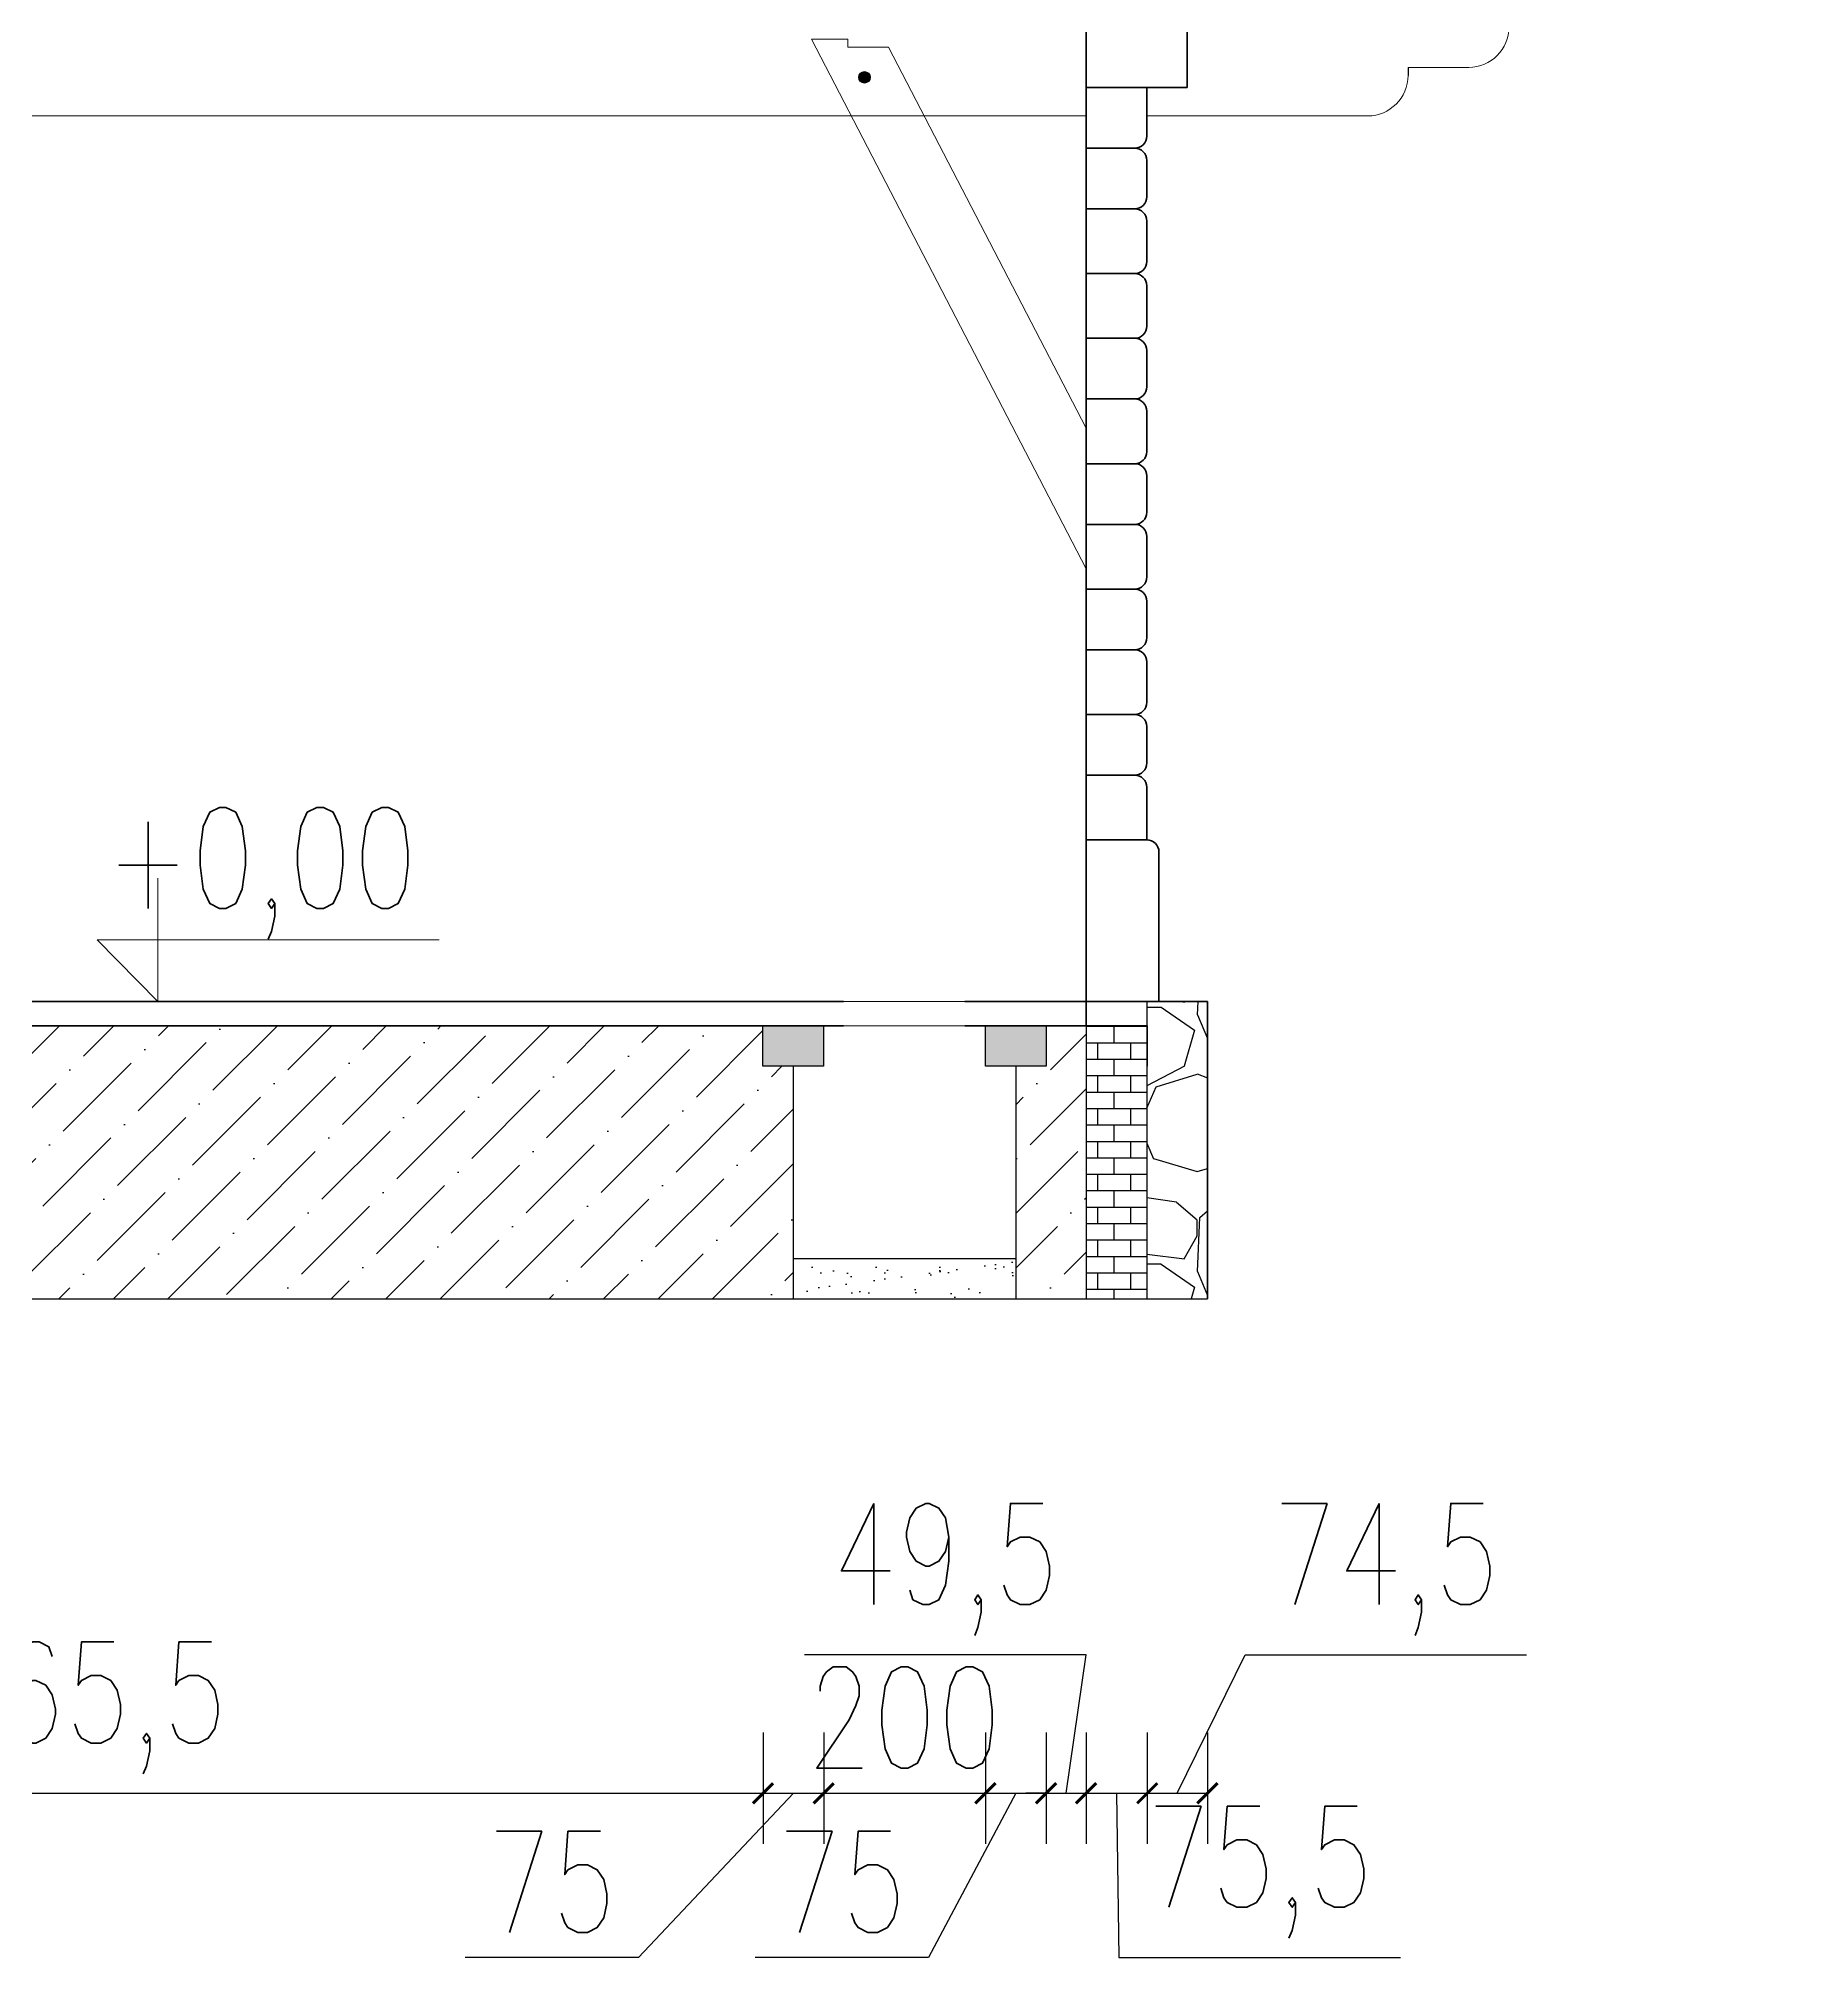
# Model space of a CAD drawing. Header units: millimetres. Extents: x -324080 to 120693, y -32448 to 53734.
# Drawn here: x -210707 to -208521, y -17590 to -15218 of the extents above; entities that cross this region are included whole.
import ezdxf

# ---------------------------------------------------------------- set-up
doc = ezdxf.new("R2010")
doc.units = ezdxf.units.MM
doc.layers.add('przekrój', color=6, linetype='Continuous', lineweight=50)
doc.layers.add('wymiary', color=253, linetype='Continuous', lineweight=5)
doc.styles.add('Opisowy', font='simplex.shx', dxfattribs={"width": 0.75, "height": 2.5})
doc.dimstyles.new('Opisowy', dxfattribs={"dimscale": 0, "dimtxt": 2.5, "dimasz": 0.5, "dimexe": 1.25, "dimexo": 0.625, "dimtad": 1, "dimdec": 1, "dimtxsty": 'Opisowy', "dimblk": 'ARCHTICK', "dimcen": 1, "dimadec": 0, "dimazin": 0, "dimtfac": 1, "dimtdec": 1, "dimtmove": 0, "dimatfit": 3, "dimfxl": 1.5, "dimfxlon": 1, "dimarcsym": 0})

# ---------------------------------------------------------------- blocks, each defined once
blk = doc.blocks.new('_ArchTick')
at = {"color": 0, "linetype": 'ByBlock', "const_width": 0.15}
blk.add_lwpolyline([(-0.5, -0.5), (0.5, 0.5)], dxfattribs=at)
blk = doc.blocks.new('*D1513')
at = {"layer": 'Defpoints', "color": 0, "transparency": 16777216}
for p in [(-209262, -16408.3), (-207905.4, -16408.3), (-209262, -16775.8)]:
    blk.add_point(p, dxfattribs=at)
at = {"layer": 'wymiary', "color": 0, "lineweight": -2, "transparency": 16777216}
for p, q in [((-207980.4, -16408.3), (-207842.9, -16408.3)), ((-207905.4, -16775.8), (-207905.4, -16408.3)), ((-207980.4, -16775.8), (-207842.9, -16775.8))]:
    blk.add_line(p, q, dxfattribs=at)
at = {"layer": 'wymiary', "color": 0, "lineweight": -2, "transparency": 16777216, "xscale": 25, "yscale": 25, "zscale": 25}
for p, rotation in [((-207905.4, -16408.3), 90), ((-207905.4, -16775.8), 270)]:
    blk.add_blockref('_ArchTick', p, dxfattribs=dict(at, rotation=rotation))
at = {"layer": 'wymiary', "color": 0, "transparency": 16777216, "insert": (-208011.1, -16592.1), "char_height": 125, "attachment_point": 5, "rotation": 90, "style": 'Opisowy'}
blk.add_mtext('367,5', dxfattribs=at)
blk = doc.blocks.new('*D1514')
at = {"layer": 'Defpoints', "color": 0, "transparency": 16777216}
for p in [(-209064, -15313.3), (-207905.4, -15313.3), (-209262, -16408.3)]:
    blk.add_point(p, dxfattribs=at)
at = {"layer": 'wymiary', "color": 0, "lineweight": -2, "transparency": 16777216}
for p, q in [((-207980.4, -15313.3), (-207842.9, -15313.3)), ((-207905.4, -16408.3), (-207905.4, -15313.3)), ((-207980.4, -16408.3), (-207842.9, -16408.3))]:
    blk.add_line(p, q, dxfattribs=at)
at = {"layer": 'wymiary', "color": 0, "lineweight": -2, "transparency": 16777216, "xscale": 25, "yscale": 25, "zscale": 25}
for p, rotation in [((-207905.4, -15313.3), 90), ((-207905.4, -16408.3), 270)]:
    blk.add_blockref('_ArchTick', p, dxfattribs=dict(at, rotation=rotation))
at = {"layer": 'wymiary', "color": 0, "transparency": 16777216, "insert": (-207999.2, -15860.8), "char_height": 125, "attachment_point": 5, "rotation": 90, "style": 'Opisowy'}
blk.add_mtext('1095', dxfattribs=at)
blk = doc.blocks.new('*D1515')
at = {"layer": 'Defpoints', "color": 0, "transparency": 16777216}
for p in [(-209064, -15253.3), (-207905.4, -15253.3), (-209064, -15313.3)]:
    blk.add_point(p, dxfattribs=at)
at = {"layer": 'wymiary', "color": 0, "lineweight": -2, "transparency": 16777216}
for p, q in [((-207905.4, -15253.3), (-207905.4, -15228.3)), ((-207980.4, -15253.3), (-207842.9, -15253.3)), ((-207905.4, -15313.3), (-207905.4, -15253.3)), ((-207905.4, -15313.3), (-207905.4, -15253.3)), ((-207905.4, -15283.3), (-207702.3, -15520.8)), ((-207980.4, -15313.3), (-207842.9, -15313.3)), ((-207905.4, -15313.3), (-207905.4, -15338.3)), ((-207702.3, -15520.8), (-207702.3, -15735.1))]:
    blk.add_line(p, q, dxfattribs=at)
at = {"layer": 'wymiary', "color": 0, "lineweight": -2, "transparency": 16777216, "xscale": 25, "yscale": 25, "zscale": 25}
for p, rotation in [((-207905.4, -15253.3), 270), ((-207905.4, -15313.3), 90)]:
    blk.add_blockref('_ArchTick', p, dxfattribs=dict(at, rotation=rotation))
at = {"layer": 'wymiary', "color": 0, "transparency": 16777216, "insert": (-207796, -15628), "char_height": 125, "attachment_point": 5, "rotation": 90, "style": 'Opisowy'}
blk.add_mtext('60', dxfattribs=at)
blk = doc.blocks.new('*D1516')
at = {"layer": 'Defpoints', "color": 0, "transparency": 16777216}
for p in [(-209014, -15193.3), (-207905.4, -15193.3), (-209064, -15253.3)]:
    blk.add_point(p, dxfattribs=at)
at = {"layer": 'wymiary', "color": 0, "lineweight": -2, "transparency": 16777216}
for p, q in [((-207905.4, -15193.3), (-207905.4, -15168.3)), ((-207980.4, -15193.3), (-207842.9, -15193.3)), ((-207905.4, -15253.3), (-207905.4, -15193.3)), ((-207905.4, -15253.3), (-207905.4, -15193.3)), ((-207905.4, -15223.3), (-207702.3, -15206.8)), ((-207702.3, -15206.8), (-207702.3, -15421.1)), ((-207980.4, -15253.3), (-207842.9, -15253.3)), ((-207905.4, -15253.3), (-207905.4, -15278.3))]:
    blk.add_line(p, q, dxfattribs=at)
at = {"layer": 'wymiary', "color": 0, "lineweight": -2, "transparency": 16777216, "xscale": 25, "yscale": 25, "zscale": 25}
for p, rotation in [((-207905.4, -15193.3), 270), ((-207905.4, -15253.3), 90)]:
    blk.add_blockref('_ArchTick', p, dxfattribs=dict(at, rotation=rotation))
at = {"layer": 'wymiary', "color": 0, "transparency": 16777216, "insert": (-207796, -15313.9), "char_height": 125, "attachment_point": 5, "rotation": 90, "style": 'Opisowy'}
blk.add_mtext('60', dxfattribs=at)
blk = doc.blocks.new('*D1517')
at = {"layer": 'Defpoints', "color": 0, "transparency": 16777216}
for p in [(-209412, -15163.3), (-207905.4, -15163.3), (-209412, -15193.3)]:
    blk.add_point(p, dxfattribs=at)
at = {"layer": 'wymiary', "color": 0, "lineweight": -2, "transparency": 16777216}
for p, q in [((-207702.3, -15148.7), (-207702.3, -14934.4)), ((-207905.4, -15163.3), (-207905.4, -15138.3)), ((-207905.4, -15178.3), (-207702.3, -15148.7)), ((-207980.4, -15163.3), (-207842.9, -15163.3)), ((-207905.4, -15193.3), (-207905.4, -15163.3)), ((-207905.4, -15193.3), (-207905.4, -15163.3)), ((-207980.4, -15193.3), (-207842.9, -15193.3)), ((-207905.4, -15193.3), (-207905.4, -15218.3))]:
    blk.add_line(p, q, dxfattribs=at)
at = {"layer": 'wymiary', "color": 0, "lineweight": -2, "transparency": 16777216, "xscale": 25, "yscale": 25, "zscale": 25}
for p, rotation in [((-207905.4, -15163.3), 270), ((-207905.4, -15193.3), 90)]:
    blk.add_blockref('_ArchTick', p, dxfattribs=dict(at, rotation=rotation))
at = {"layer": 'wymiary', "color": 0, "transparency": 16777216, "insert": (-207796, -15041.5), "char_height": 125, "attachment_point": 5, "rotation": 90, "style": 'Opisowy'}
blk.add_mtext('30', dxfattribs=at)
blk = doc.blocks.new('*D1575')
at = {"layer": 'Defpoints', "color": 0, "transparency": 16777216}
for p in [(-211577, -16408.3), (-209811.5, -16438.3), (-209811.5, -17387.1)]:
    blk.add_point(p, dxfattribs=at)
at = {"layer": 'wymiary', "color": 0, "lineweight": -2, "transparency": 16777216}
for p, q in [((-211577, -17312.1), (-211577, -17449.6)), ((-209811.5, -17312.1), (-209811.5, -17449.6)), ((-211577, -17387.1), (-209811.5, -17387.1))]:
    blk.add_line(p, q, dxfattribs=at)
at = {"layer": 'wymiary', "color": 0, "lineweight": -2, "transparency": 16777216, "xscale": 25, "yscale": 25, "zscale": 25, "rotation": 180}
blk.add_blockref('_ArchTick', (-211577, -17387.1), dxfattribs=at)
at = {"layer": 'wymiary', "color": 0, "lineweight": -2, "transparency": 16777216, "xscale": 25, "yscale": 25, "zscale": 25}
blk.add_blockref('_ArchTick', (-209811.5, -17387.1), dxfattribs=at)
at = {"layer": 'wymiary', "color": 0, "transparency": 16777216, "insert": (-210694.3, -17281.5), "char_height": 125, "attachment_point": 5, "style": 'Opisowy'}
blk.add_mtext('1765,5', dxfattribs=at)
blk = doc.blocks.new('*D1576')
at = {"layer": 'Defpoints', "color": 0, "transparency": 16777216}
for p in [(-209811.5, -16438.3), (-209736.5, -16438.3), (-209736.5, -17387.1)]:
    blk.add_point(p, dxfattribs=at)
at = {"layer": 'wymiary', "color": 0, "lineweight": -2, "transparency": 16777216}
for p, q in [((-209811.5, -17312.1), (-209811.5, -17449.6)), ((-209736.5, -17312.1), (-209736.5, -17449.6)), ((-209774, -17387.1), (-209965.5, -17590.2)), ((-209811.5, -17387.1), (-209736.5, -17387.1)), ((-209965.5, -17590.2), (-210179.8, -17590.2))]:
    blk.add_line(p, q, dxfattribs=at)
at = {"layer": 'wymiary', "color": 0, "lineweight": -2, "transparency": 16777216, "xscale": 25, "yscale": 25, "zscale": 25, "rotation": 180}
blk.add_blockref('_ArchTick', (-209811.5, -17387.1), dxfattribs=at)
at = {"layer": 'wymiary', "color": 0, "lineweight": -2, "transparency": 16777216, "xscale": 25, "yscale": 25, "zscale": 25}
blk.add_blockref('_ArchTick', (-209736.5, -17387.1), dxfattribs=at)
at = {"layer": 'wymiary', "color": 0, "transparency": 16777216, "insert": (-210072.7, -17496.5), "char_height": 125, "attachment_point": 5, "style": 'Opisowy'}
blk.add_mtext('75', dxfattribs=at)
blk = doc.blocks.new('*D1577')
at = {"layer": 'Defpoints', "color": 0, "transparency": 16777216}
for p in [(-209736.5, -16438.3), (-209536.5, -16438.3), (-209536.5, -17387.1)]:
    blk.add_point(p, dxfattribs=at)
at = {"layer": 'wymiary', "color": 0, "lineweight": -2, "transparency": 16777216}
for p, q in [((-209736.5, -17312.1), (-209736.5, -17449.6)), ((-209536.5, -17312.1), (-209536.5, -17449.6)), ((-209736.5, -17387.1), (-209536.5, -17387.1))]:
    blk.add_line(p, q, dxfattribs=at)
at = {"layer": 'wymiary', "color": 0, "lineweight": -2, "transparency": 16777216, "xscale": 25, "yscale": 25, "zscale": 25, "rotation": 180}
blk.add_blockref('_ArchTick', (-209736.5, -17387.1), dxfattribs=at)
at = {"layer": 'wymiary', "color": 0, "lineweight": -2, "transparency": 16777216, "xscale": 25, "yscale": 25, "zscale": 25}
blk.add_blockref('_ArchTick', (-209536.5, -17387.1), dxfattribs=at)
at = {"layer": 'wymiary', "color": 0, "transparency": 16777216, "insert": (-209636.5, -17293.4), "char_height": 125, "attachment_point": 5, "style": 'Opisowy'}
blk.add_mtext('200', dxfattribs=at)
blk = doc.blocks.new('*D1578')
at = {"layer": 'Defpoints', "color": 0, "transparency": 16777216}
for p in [(-209536.5, -16438.3), (-209461.5, -16438.3), (-209461.5, -17387.1)]:
    blk.add_point(p, dxfattribs=at)
at = {"layer": 'wymiary', "color": 0, "lineweight": -2, "transparency": 16777216}
for p, q in [((-209536.5, -17312.1), (-209536.5, -17449.6)), ((-209461.5, -17312.1), (-209461.5, -17449.6)), ((-209499, -17387.1), (-209606.8, -17590.2)), ((-209536.5, -17387.1), (-209461.5, -17387.1)), ((-209606.8, -17590.2), (-209821.1, -17590.2))]:
    blk.add_line(p, q, dxfattribs=at)
at = {"layer": 'wymiary', "color": 0, "lineweight": -2, "transparency": 16777216, "xscale": 25, "yscale": 25, "zscale": 25, "rotation": 180}
blk.add_blockref('_ArchTick', (-209536.5, -17387.1), dxfattribs=at)
at = {"layer": 'wymiary', "color": 0, "lineweight": -2, "transparency": 16777216, "xscale": 25, "yscale": 25, "zscale": 25}
blk.add_blockref('_ArchTick', (-209461.5, -17387.1), dxfattribs=at)
at = {"layer": 'wymiary', "color": 0, "transparency": 16777216, "insert": (-209714, -17496.5), "char_height": 125, "attachment_point": 5, "style": 'Opisowy'}
blk.add_mtext('75', dxfattribs=at)
blk = doc.blocks.new('*D1579')
at = {"layer": 'Defpoints', "color": 0, "transparency": 16777216}
for p in [(-209461.5, -16438.3), (-209412, -16438.3), (-209412, -17387.1)]:
    blk.add_point(p, dxfattribs=at)
at = {"layer": 'wymiary', "color": 0, "lineweight": -2, "transparency": 16777216}
for p, q in [((-209411.8, -17215.9), (-209760, -17215.9)), ((-209436.8, -17387.1), (-209411.8, -17215.9)), ((-209461.5, -17312.1), (-209461.5, -17449.6)), ((-209412, -17312.1), (-209412, -17449.6)), ((-209461.5, -17387.1), (-209486.5, -17387.1)), ((-209461.5, -17387.1), (-209412, -17387.1)), ((-209461.5, -17387.1), (-209412, -17387.1)), ((-209412, -17387.1), (-209387, -17387.1))]:
    blk.add_line(p, q, dxfattribs=at)
at = {"layer": 'wymiary', "color": 0, "lineweight": -2, "transparency": 16777216, "xscale": 25, "yscale": 25, "zscale": 25}
blk.add_blockref('_ArchTick', (-209461.5, -17387.1), dxfattribs=at)
at = {"layer": 'wymiary', "color": 0, "lineweight": -2, "transparency": 16777216, "xscale": 25, "yscale": 25, "zscale": 25, "rotation": 180}
blk.add_blockref('_ArchTick', (-209412, -17387.1), dxfattribs=at)
at = {"layer": 'wymiary', "color": 0, "transparency": 16777216, "insert": (-209585.9, -17110.3), "char_height": 125, "attachment_point": 5, "style": 'Opisowy'}
blk.add_mtext('49,5', dxfattribs=at)
blk = doc.blocks.new('*D1580')
at = {"layer": 'Defpoints', "color": 0, "transparency": 16777216}
for p in [(-209412, -16438.3), (-209336.5, -16463.3), (-209336.5, -17387.1)]:
    blk.add_point(p, dxfattribs=at)
at = {"layer": 'wymiary', "color": 0, "lineweight": -2, "transparency": 16777216}
for p, q in [((-209412, -17312.1), (-209412, -17449.6)), ((-209336.5, -17312.1), (-209336.5, -17449.6)), ((-209412, -17387.1), (-209336.5, -17387.1)), ((-209374.3, -17387.1), (-209371.5, -17590.2)), ((-209371.5, -17590.2), (-209023.3, -17590.2))]:
    blk.add_line(p, q, dxfattribs=at)
at = {"layer": 'wymiary', "color": 0, "lineweight": -2, "transparency": 16777216, "xscale": 25, "yscale": 25, "zscale": 25, "rotation": 180}
blk.add_blockref('_ArchTick', (-209412, -17387.1), dxfattribs=at)
at = {"layer": 'wymiary', "color": 0, "lineweight": -2, "transparency": 16777216, "xscale": 25, "yscale": 25, "zscale": 25}
blk.add_blockref('_ArchTick', (-209336.5, -17387.1), dxfattribs=at)
at = {"layer": 'wymiary', "color": 0, "transparency": 16777216, "insert": (-209197.4, -17484.6), "char_height": 125, "attachment_point": 5, "style": 'Opisowy'}
blk.add_mtext('75,5', dxfattribs=at)
blk = doc.blocks.new('*D1581')
at = {"layer": 'Defpoints', "color": 0, "transparency": 16777216}
for p in [(-209262, -16408.3), (-209336.5, -16463.3), (-209262, -17387.1)]:
    blk.add_point(p, dxfattribs=at)
at = {"layer": 'wymiary', "color": 0, "lineweight": -2, "transparency": 16777216}
for p, q in [((-209299.3, -17387.1), (-209215.6, -17215.9)), ((-209215.6, -17215.9), (-208867.4, -17215.9)), ((-209336.5, -17312.1), (-209336.5, -17449.6)), ((-209262, -17312.1), (-209262, -17449.6)), ((-209336.5, -17387.1), (-209262, -17387.1))]:
    blk.add_line(p, q, dxfattribs=at)
at = {"layer": 'wymiary', "color": 0, "lineweight": -2, "transparency": 16777216, "xscale": 25, "yscale": 25, "zscale": 25, "rotation": 180}
blk.add_blockref('_ArchTick', (-209336.5, -17387.1), dxfattribs=at)
at = {"layer": 'wymiary', "color": 0, "lineweight": -2, "transparency": 16777216, "xscale": 25, "yscale": 25, "zscale": 25}
blk.add_blockref('_ArchTick', (-209262, -17387.1), dxfattribs=at)
at = {"layer": 'wymiary', "color": 0, "transparency": 16777216, "insert": (-209041.5, -17110.3), "char_height": 125, "attachment_point": 5, "style": 'Opisowy'}
blk.add_mtext('74,5', dxfattribs=at)

msp = doc.modelspace()

# ---------------------------------------------------------------- hatches: boundary and pattern name
h = msp.add_hatch(color=256)
h.dxf.hatch_style = 1
h.paths.add_polyline_path([(-209686.11, -15272.77, 1), (-209686.11, -15258.62, 1)])
at = {"transparency": 33554687}
h = msp.add_hatch(dxfattribs=at)
h.set_pattern_fill('GRAVEL', color=256, scale=12.5)
h.set_pattern_definition([(228.01279, (-190633.17, -20370.104), (-2540, -2857.5), [42.715, -4228.8105]), (184.96974, (-190661.745, -20401.854), (3809.999998, 317.500018), [73.3006, -7256.756]), (132.51045, (-190734.77, -20408.204), (3175.000001, -3492.499999), [51.685, -5116.8403]), (267.27369, (-190858.595, -20487.579), (317.500001, 6350), [66.7506, -6608.3047]), (292.83365, (-190861.77, -20554.254), (-1587.5, 3810), [65.4542, -6479.976]), (357.27369, (-190836.37, -20614.579), (-6350, 317.500001), [66.7506, -6608.3047]), (37.69424, (-190769.695, -20617.754), (-4127.5, -3175), [88.2742, -8739.1394]), (72.25533, (-190699.845, -20563.779), (2222.5000006, 6985), [83.34, -8250.657]), (121.42957, (-190674.445, -20484.404), (-2540, 4127.5), [66.9766, -6630.6932]), (175.23636, (-190709.37, -20427.254), (3492.5, -317.5), [76.464, -3746.742]), (222.39744, (-190785.57, -20420.904), (-3810, -3492.5), [98.8847, -9789.5966]), (138.81407, (-190544.27, -20490.754), (-2222.5, 1905), [33.7506, -3341.3207]), (171.46923, (-190569.67, -20468.529), (4127.5, -634.999999), [64.2102, -6356.83]), (225, (-190633.17, -20459), (-4e-14, -317.5), [44.901, -404.1116]), (203.1986, (-190655.395, -20420.904), (1587.5, 635), [24.18, -2393.828]), (291.8014, (-190677.62, -20430.43), (-317.5, 952.5), [34.1957, -1675.594]), (30.96376, (-190664.92, -20462.18), (952.5, 635), [55.54, -1795.7873]), (161.56505, (-190617.3, -20433.6), (635, -317.5), [40.161, -963.8623]), (16.38954, (-190861.77, -20430.429), (3175, 952.5), [56.261, -5569.8533]), (70.34618, (-190807.795, -20414.554), (-1270, -3492.5), [47.2, -4672.777]), (293.1986, (-190617.295, -20370.104), (-635, 1587.5), [48.36, -2369.648]), (343.61046, (-190598.245, -20414.554), (-3175, 952.5), [56.261, -5569.8533]), (339.44395, (-190861.77, -20627.28), (-1587.5, 635), [54.2544, -2658.467]), (294.77514, (-190810.97, -20646.33), (-1587.500002, 3492.5), [45.459, -4500.449]), (66.8014, (-190614.12, -20687.604), (635, 1587.5), [48.36, -2369.648]), (17.35402, (-190595.07, -20643.154), (-4127.5, -1270), [53.223, -5269.047]), (69.44395, (-190769.695, -20687.604), (-635, -1587.5), [27.127, -2685.594]), (101.30993, (-190633.17, -20687.604), (-317.5, 1270), [16.1893, -1602.7494]), (165.96376, (-190636.345, -20671.73), (952.5, -317.5), [65.454, -1243.632]), (186.00901, (-190699.845, -20655.854), (3175, 317.5), [60.6584, -6005.1706]), (303.69007, (-190664.92, -20490.75), (-317.5, 635), [45.7905, -1098.972]), (353.15723, (-190639.52, -20528.854), (5397.5, -635), [79.9446, -7914.501]), (60.9454, (-190560.145, -20538.38), (-1270, -2222.5), [32.6885, -3236.174]), (90, (-190544.27, -20509.8), (-317.5, 317.5), [19.05, -298.45]), (120.25644, (-190706.195, -20646.33), (1270, -2222.5), [44.1084, -4366.7426]), (48.01279, (-190728.42, -20608.23), (2540, 2857.5), [85.4304, -4186.0953]), (0, (-190671.27, -20544.73), (317.5, 317.5), [82.55, -234.95]), (325.30485, (-190588.72, -20544.729), (3175.000001, -2222.499998), [50.201, -4969.9146]), (254.0546, (-190547.445, -20573.304), (-317.5, -1270), [46.2286, -2265.2063]), (207.645975, (-190560.145, -20617.754), (-6032.5, -3175), [75.268, -7451.558]), (175.42608, (-190626.82, -20652.679), (-4127.5, 317.5), [79.6287, -7883.2308])])
h.paths.add_polyline_path([(-209262.03, -16775.85), (-209262.03, -16683.97), (-209262.03, -16592.1), (-209262.03, -16408.35), (-209337.03, -16408.35), (-209337.03, -16592.1), (-209337.03, -16650.85), (-209337.03, -16651.28), (-209337.03, -16725.85), (-209337.03, -16775.85)])
h = msp.add_hatch(dxfattribs=at)
h.set_pattern_fill('ANSI36', color=256, scale=15)
h.paths.add_polyline_path([(-209774.04, -16488.35), (-209811.54, -16488.35), (-209811.54, -16438.35), (-213873.33, -16438.35), (-213873.33, -16592.1), (-213873.33, -16775.85), (-209774.04, -16775.85)])
h = msp.add_hatch(color=256, dxfattribs=at)
h.dxf.hatch_style = 1
h.paths.add_polyline_path([(-209736.54, -16438.35), (-209811.54, -16438.35), (-209811.54, -16488.35), (-209736.54, -16488.35)])
h.paths.add_polyline_path([(-209461.54, -16438.35), (-209536.54, -16438.35), (-209536.54, -16488.35), (-209461.54, -16488.35)])
h = msp.add_hatch(dxfattribs=at)
h.set_pattern_fill('ANSI36', color=256, scale=15)
h.paths.add_polyline_path([(-209412.03, -16438.35), (-209461.54, -16438.35), (-209461.54, -16488.35), (-209499.04, -16488.35), (-209499.04, -16775.85), (-209412.03, -16775.85)])
h = msp.add_hatch(dxfattribs=at)
h.set_pattern_fill('AR-B816', color=256, scale=0.1)
h.paths.add_polyline_path([(-209412.03, -16775.85), (-209337.03, -16775.85), (-209337.03, -16438.35), (-209412.03, -16438.35)])
h = msp.add_hatch(dxfattribs=at)
h.set_pattern_fill('AR-SAND', color=256)
h.paths.add_polyline_path([(-209499.04, -16725.85), (-209774.04, -16725.85), (-209774.04, -16775.85), (-209499.04, -16775.85)])

# ---------------------------------------------------------------- linework, layer by layer
at = {"lineweight": 20}
for p, q in [((-209751.65, -15218.35), (-209412.03, -15873.35)), ((-209751.65, -15218.35), (-209706.59, -15218.35)), ((-209706.59, -15218.35), (-209706.59, -15228.35)), ((-209706.59, -15228.35), (-209656.35, -15228.35)), ((-209656.35, -15228.35), (-209412.03, -15699.55)), ((-208939.04, -15253.35), (-209014.04, -15253.35)), ((-213873.33, -15313.35), (-209412.03, -15313.35)), ((-209064.04, -15313.35), (-209337.03, -15313.35)), ((-210559.67, -16408.35), (-210559.67, -16255.92)), ((-210559.67, -16332.13), (-210634.67, -16332.13)), ((-210634.67, -16332.13), (-210559.67, -16408.35)), ((-210559.67, -16332.13), (-210211.66, -16332.13))]:
    msp.add_line(p, q, dxfattribs=at)
for p, q in [((-209014.04, -15253.35), (-209014.04, -15263.35)), ((-209337.03, -16408.35), (-209337.03, -16775.85)), ((-209811.54, -16488.35), (-209811.54, -16438.35)), ((-209736.54, -16438.35), (-209736.54, -16488.35)), ((-209536.54, -16488.35), (-209536.54, -16438.35)), ((-209461.54, -16438.35), (-209461.54, -16488.35)), ((-209412.03, -16438.35), (-209412.03, -16775.85)), ((-209336.54, -16438.35), (-209411.54, -16438.35)), ((-209411.54, -16488.35), (-209411.54, -16438.35)), ((-209336.54, -16438.35), (-209336.54, -16488.35)), ((-209736.54, -16488.35), (-209811.54, -16488.35)), ((-209774.04, -16488.35), (-209774.04, -16775.85)), ((-209461.54, -16488.35), (-209536.54, -16488.35)), ((-209499.04, -16488.35), (-209499.04, -16775.85)), ((-209774.04, -16725.85), (-209499.04, -16725.85)), ((-214703.33, -16775.85), (-209262.03, -16775.85))]:
    msp.add_line(p, q)
msp.add_circle((-209686.11, -15265.69), 7.07)
for centre in [(-208939.04, -15203.35), (-209064.04, -15263.35)]:
    msp.add_arc(centre, 50, 270, 0, dxfattribs=at)
at = {"layer": 'przekrój'}
for p, q in [((-209412.03, -15193.35), (-209412.03, -16408.35)), ((-209287.03, -15193.35), (-209287.03, -15278.35)), ((-209337.03, -15278.35), (-209412.03, -15278.35)), ((-209337.03, -15338.35), (-209337.03, -15278.35)), ((-209287.03, -15278.35), (-209337.03, -15278.35)), ((-209352.03, -15353.35), (-209412.03, -15353.35)), ((-209337.03, -15413.35), (-209337.03, -15368.35)), ((-209352.03, -15428.35), (-209412.03, -15428.35)), ((-209337.03, -15493.35), (-209337.03, -15443.35)), ((-209352.03, -15508.35), (-209412.03, -15508.35)), ((-209337.03, -15573.35), (-209337.03, -15523.35)), ((-209352.03, -15588.35), (-209412.03, -15588.35)), ((-209337.03, -15648.35), (-209337.03, -15603.35)), ((-209352.03, -15663.35), (-209412.03, -15663.35)), ((-209337.03, -15723.35), (-209337.03, -15678.35)), ((-209337.03, -15728.35), (-209337.03, -15723.35)), ((-209352.03, -15743.35), (-209412.03, -15743.35)), ((-209337.03, -15803.35), (-209337.03, -15758.35)), ((-209352.03, -15818.35), (-209412.03, -15818.35)), ((-209337.03, -15883.35), (-209337.03, -15833.35)), ((-209352.03, -15898.35), (-209412.03, -15898.35)), ((-209337.03, -15958.35), (-209337.03, -15913.35)), ((-209352.03, -15973.35), (-209412.03, -15973.35)), ((-209337.03, -16038.35), (-209337.03, -15988.35)), ((-209352.03, -16053.35), (-209412.03, -16053.35)), ((-209337.03, -16113.35), (-209337.03, -16068.35)), ((-209352.03, -16128.35), (-209412.03, -16128.35)), ((-209337.03, -16208.35), (-209337.03, -16143.35)), ((-209337.03, -16208.35), (-209412.03, -16208.35)), ((-209322.03, -16408.35), (-209322.03, -16223.35)), ((-213873.33, -16408.35), (-209712.03, -16408.35)), ((-209562.03, -16408.35), (-209412.03, -16408.35)), ((-209412.03, -16408.35), (-209412.03, -16438.35)), ((-209262.03, -16408.35), (-209412.03, -16408.35)), ((-209262.03, -16775.85), (-209262.03, -16408.35)), ((-209712.03, -16438.35), (-213983.33, -16438.35)), ((-209412.03, -16438.35), (-209562.03, -16438.35))]:
    msp.add_line(p, q, dxfattribs=at)
at = {"layer": 'przekrój', "lineweight": 20}
for p, q in [((-209712.03, -16408.35), (-209562.03, -16408.35)), ((-209562.03, -16438.35), (-209712.03, -16438.35))]:
    msp.add_line(p, q, dxfattribs=at)
at = {"layer": 'przekrój'}
for centre, start, end in [((-209352.03, -15338.35), 270, 0), ((-209352.03, -15368.35), 360, 90), ((-209352.03, -15413.35), 270, 0), ((-209352.03, -15443.35), 0, 90), ((-209352.03, -15493.35), 270, 0), ((-209352.03, -15523.35), 0, 90), ((-209352.03, -15573.35), 270, 0), ((-209352.03, -15603.35), 0, 90), ((-209352.03, -15648.35), 270, 0), ((-209352.03, -15678.35), 0, 90), ((-209352.03, -15728.35), 270, 0), ((-209352.03, -15758.35), 0, 90), ((-209352.03, -15803.35), 270, 0), ((-209352.03, -15833.35), 0, 90), ((-209352.03, -15883.35), 270, 0), ((-209352.03, -15913.35), 0, 90), ((-209352.03, -15958.35), 270, 0), ((-209352.03, -15988.35), 0, 90), ((-209352.03, -16038.35), 270, 0), ((-209352.03, -16068.35), 0, 90), ((-209352.03, -16113.35), 270, 0), ((-209352.03, -16143.35), 0, 90), ((-209337.03, -16223.35), 0, 90)]:
    msp.add_arc(centre, 15, start, end, dxfattribs=at)

# ---------------------------------------------------------------- texts
at = {"lineweight": 20, "insert": (-210634.67, -16168.22), "char_height": 25, "width": 367.2846, "attachment_point": 1, "style": 'Opisowy'}
msp.add_mtext('\\pi10.61136;{\\H5x;+0,00}', dxfattribs=at)

# ---------------------------------------------------------------- dimensions: what is measured, and where the dimension line sits
at = {"layer": 'wymiary'}
for base, p1, p2, picture, middle in [((-207905.42, -15163.35), (-209412.03, -15193.35), (-209412.03, -15163.35), '*D1517', (-207702.29, -15117.41)), ((-207905.42, -15193.35), (-209064.04, -15253.35), (-209014.04, -15193.35), '*D1516', (-207702.29, -15238.04)), ((-207905.42, -15253.35), (-209064.04, -15313.35), (-209064.04, -15253.35), '*D1515', (-207702.29, -15552.06)), ((-207905.42, -16408.35), (-209262.03, -16775.85), (-209262.03, -16408.35), '*D1513', (-207905.42, -16592.1))]:
    dim = msp.add_linear_dim(base=base, p1=p1, p2=p2, angle=90, dimstyle='Opisowy', dxfattribs=at)
    dim.commit()
    dim.dimension.update_dxf_attribs({"geometry": picture, "text_midpoint": middle, "dimtype": 160})
dim = msp.add_linear_dim(base=(-207905.42, -15313.35), p1=(-209262.03, -16408.35), p2=(-209064.04, -15313.35), angle=90, dimstyle='Opisowy', dxfattribs=at)
dim.commit()
dim.dimension.update_dxf_attribs({"geometry": '*D1514', "text_midpoint": (-207999.17, -15860.85)})
dim = msp.add_linear_dim(base=(-209811.54, -17387.11), p1=(-211577.03, -16408.35), p2=(-209811.54, -16438.35), dimstyle='Opisowy', dxfattribs=at)
dim.commit()
dim.dimension.update_dxf_attribs({"geometry": '*D1575', "text_midpoint": (-210694.29, -17281.46)})
for base, p1, p2, picture, middle in [((-209262.03, -17387.11), (-209336.54, -16463.35), (-209262.03, -16408.35), '*D1581', (-209184.39, -17215.92)), ((-209736.54, -17387.11), (-209811.54, -16438.35), (-209736.54, -16438.35), '*D1576', (-209996.77, -17590.24)), ((-209461.54, -17387.11), (-209536.54, -16438.35), (-209461.54, -16438.35), '*D1578', (-209638.08, -17590.24)), ((-209536.54, -17387.11), (-209736.54, -16438.35), (-209536.54, -16438.35), '*D1577', (-209636.54, -17387.11)), ((-209412.03, -17387.11), (-209461.54, -16438.35), (-209412.03, -16438.35), '*D1579', (-209443.06, -17215.92)), ((-209336.54, -17387.11), (-209412.03, -16438.35), (-209336.54, -16463.35), '*D1580', (-209340.25, -17590.24))]:
    dim = msp.add_linear_dim(base=base, p1=p1, p2=p2, dimstyle='Opisowy', dxfattribs=at)
    dim.commit()
    dim.dimension.update_dxf_attribs({"geometry": picture, "text_midpoint": middle, "dimtype": 160})

doc.saveas('drawing.dxf')
